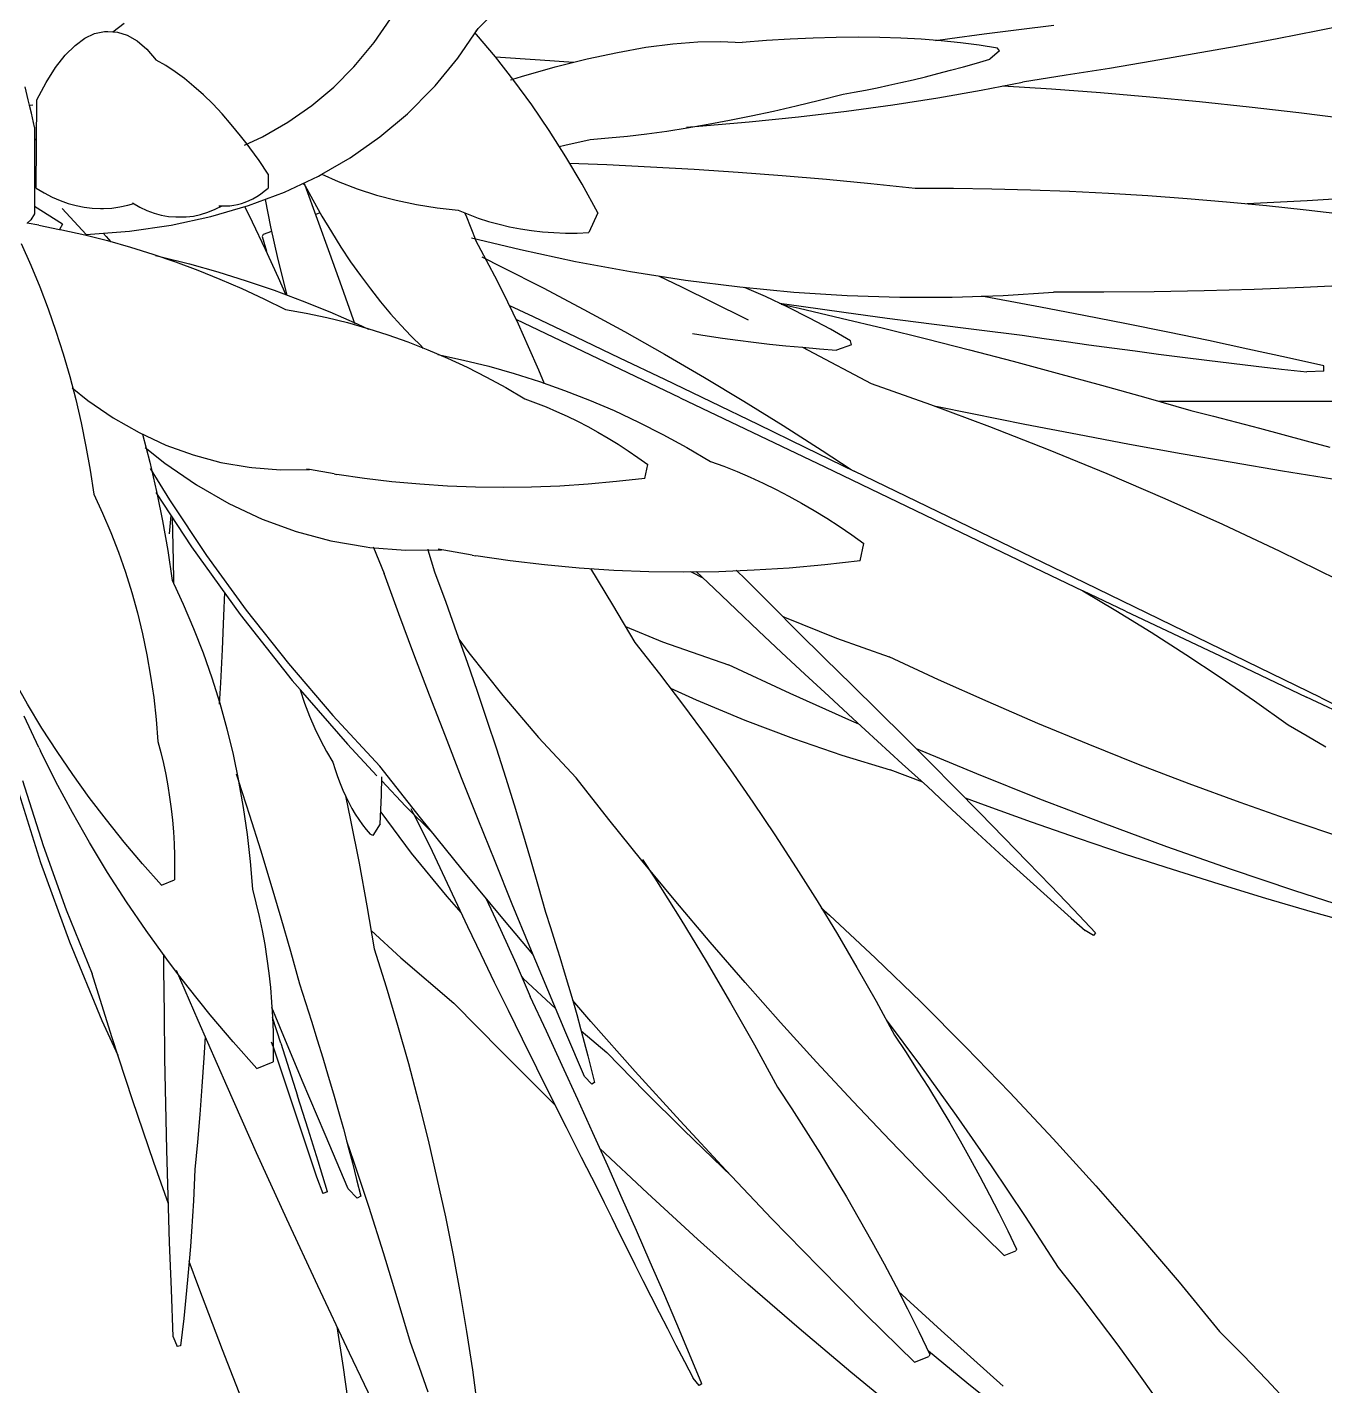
# Model space of a CAD drawing. Header units: metres. Extents: x 244.4 to 340.3, y -4.1 to 64.3.
# Drawn here: x 246.7732 to 247.1623, y 40.5047 to 40.9122 of the extents above; entities that cross this region are included whole.
import ezdxf

# ---------------------------------------------------------------- set-up
doc = ezdxf.new("R2010")
doc.units = ezdxf.units.M
doc.layers.add('Edges', color=7, linetype='Continuous')

msp = doc.modelspace()

# ---------------------------------------------------------------- linework, layer by layer
at = {"layer": 'Edges'}
for p, q in [((246.91504, 40.91839), (246.9077, 40.91102)), ((246.7989, 40.91077), (246.80225, 40.91336)), ((246.87721, 40.90757), (246.8821, 40.91471)), ((247.07052, 40.9115), (247.08104, 40.91276)), ((247.17227, 40.91344), (247.1602, 40.91104)), ((246.78755, 40.90669), (246.79048, 40.90885)), ((246.79048, 40.90885), (246.79342, 40.91024)), ((246.79342, 40.91024), (246.79636, 40.91086)), ((246.79636, 40.91086), (246.79735, 40.91085)), ((246.79735, 40.91085), (246.80029, 40.91069)), ((246.79884, 40.91072), (246.7989, 40.91077)), ((246.80029, 40.91069), (246.80322, 40.90975)), ((246.80322, 40.90975), (246.80614, 40.90804)), ((246.80614, 40.90804), (246.80904, 40.90556)), ((246.90233, 40.90285), (246.90843, 40.91176)), ((246.90794, 40.91001), (246.90741, 40.9106)), ((246.9136, 40.90326), (246.90794, 40.91001)), ((246.96675, 40.90716), (246.97424, 40.90775)), ((246.97424, 40.90775), (246.98117, 40.90788)), ((246.98117, 40.90788), (246.98752, 40.90754)), ((246.99481, 40.90813), (246.98752, 40.90754)), ((247.00193, 40.90858), (246.99481, 40.90813)), ((247.0089, 40.9089), (247.00193, 40.90858)), ((247.0157, 40.90909), (247.0089, 40.9089)), ((247.02234, 40.90914), (247.0157, 40.90909)), ((247.02881, 40.90907), (247.02234, 40.90914)), ((247.03512, 40.90886), (247.02881, 40.90907)), ((247.04126, 40.90852), (247.03512, 40.90886)), ((247.04724, 40.90805), (247.04126, 40.90852)), ((247.04549, 40.90819), (247.04982, 40.9088)), ((247.05304, 40.90745), (247.04724, 40.90805)), ((247.04982, 40.9088), (247.06011, 40.91017)), ((247.06011, 40.91017), (247.07052, 40.9115)), ((247.14799, 40.90869), (247.13563, 40.90639)), ((247.1602, 40.91104), (247.14799, 40.90869)), ((246.78174, 40.90007), (246.78463, 40.90376)), ((246.78463, 40.90376), (246.78755, 40.90669)), ((246.80904, 40.90556), (246.81191, 40.90231)), ((246.87173, 40.90093), (246.87721, 40.90757)), ((246.94105, 40.90266), (246.95014, 40.90461)), ((246.95014, 40.90461), (246.95871, 40.90612)), ((246.95871, 40.90612), (246.96675, 40.90716)), ((247.05867, 40.90672), (247.05304, 40.90745)), ((247.06414, 40.90585), (247.05867, 40.90672)), ((247.06468, 40.90505), (247.06183, 40.90256)), ((247.06468, 40.90505), (247.06414, 40.90585)), ((247.12312, 40.90415), (247.11046, 40.90196)), ((247.13563, 40.90639), (247.12312, 40.90415)), ((246.77888, 40.89562), (246.78174, 40.90007)), ((246.81474, 40.90067), (246.81191, 40.90231)), ((246.81757, 40.89881), (246.81474, 40.90067)), ((246.86509, 40.89421), (246.87113, 40.90031)), ((246.87113, 40.90031), (246.87173, 40.90093)), ((246.89549, 40.89456), (246.90233, 40.90285)), ((246.9136, 40.90326), (246.92698, 40.9024)), ((246.91911, 40.89621), (246.9136, 40.90326)), ((246.9214, 40.89741), (246.93147, 40.90026)), ((246.92698, 40.9024), (246.93698, 40.90164)), ((246.93147, 40.90026), (246.94105, 40.90266)), ((247.05007, 40.89924), (247.05394, 40.9003)), ((247.05394, 40.9003), (247.05785, 40.90141)), ((247.05785, 40.90141), (247.06183, 40.90256)), ((247.09766, 40.89982), (247.08473, 40.89773)), ((247.11046, 40.90196), (247.09766, 40.89982)), ((246.77605, 40.89042), (246.77888, 40.89562)), ((246.82039, 40.89673), (246.81757, 40.89881)), ((246.82321, 40.89442), (246.82039, 40.89673)), ((246.9181, 40.89637), (246.91848, 40.89649)), ((246.91881, 40.8966), (246.9214, 40.89741)), ((246.92446, 40.88887), (246.91911, 40.89621)), ((247.03157, 40.89473), (247.03516, 40.89553)), ((247.03516, 40.89553), (247.0388, 40.89638)), ((247.0388, 40.89638), (247.0425, 40.89728)), ((247.0425, 40.89728), (247.04626, 40.89824)), ((247.04626, 40.89824), (247.05007, 40.89924)), ((247.0592, 40.89323), (247.07165, 40.8957)), ((247.08473, 40.89773), (247.07165, 40.8957)), ((246.77354, 40.8904), (246.77259, 40.89423)), ((246.82602, 40.8919), (246.82321, 40.89442)), ((246.82882, 40.88916), (246.82602, 40.8919)), ((246.8585, 40.88867), (246.86509, 40.89421)), ((246.88719, 40.88617), (246.89473, 40.89379)), ((246.89473, 40.89379), (246.89549, 40.89456)), ((247.01073, 40.89024), (247.01781, 40.89205)), ((247.01781, 40.89205), (247.02117, 40.89264)), ((247.02117, 40.89264), (247.02458, 40.89328)), ((247.02458, 40.89328), (247.02805, 40.89398)), ((247.02805, 40.89398), (247.03157, 40.89473)), ((247.04623, 40.89095), (247.0592, 40.89323)), ((247.06571, 40.89453), (247.08027, 40.89364)), ((247.08027, 40.89364), (247.09501, 40.89257)), ((247.09501, 40.89257), (247.1098, 40.89132)), ((246.77392, 40.88876), (246.77354, 40.8904)), ((246.77392, 40.88876), (246.77493, 40.8889)), ((246.77394, 40.88868), (246.77392, 40.88876)), ((246.77394, 40.88868), (246.77404, 40.88878)), ((246.77448, 40.88638), (246.77394, 40.88868)), ((246.77589, 40.86388), (246.77605, 40.89042)), ((246.83162, 40.8862), (246.82882, 40.88916)), ((246.85138, 40.88368), (246.8585, 40.88867)), ((246.92965, 40.88122), (246.92446, 40.88887)), ((246.99696, 40.88699), (247.00377, 40.88855)), ((247.00377, 40.88855), (247.01073, 40.89024)), ((247.01884, 40.88695), (247.03277, 40.88885)), ((247.03277, 40.88885), (247.04623, 40.89095)), ((247.1098, 40.89132), (247.12465, 40.88991)), ((247.12465, 40.88991), (247.13955, 40.88832)), ((247.13955, 40.88832), (247.15448, 40.88656)), ((246.77543, 40.88217), (246.77448, 40.88638)), ((246.8344, 40.88302), (246.83162, 40.8862)), ((246.84374, 40.87926), (246.85138, 40.88368)), ((246.87897, 40.87925), (246.88719, 40.88617)), ((246.97455, 40.88244), (246.9897, 40.88374)), ((246.97733, 40.88304), (246.98373, 40.88423)), ((246.98373, 40.88423), (246.99027, 40.88555)), ((246.9897, 40.88374), (247.00447, 40.88524)), ((246.99027, 40.88555), (246.99696, 40.88699)), ((247.00447, 40.88524), (247.01884, 40.88695)), ((247.15448, 40.88656), (247.16946, 40.88463)), ((246.77543, 40.88217), (246.7754, 40.85619)), ((246.83718, 40.87962), (246.8344, 40.88302)), ((246.83912, 40.87709), (246.83718, 40.87962)), ((246.8384, 40.87675), (246.84374, 40.87926)), ((246.87008, 40.87302), (246.87897, 40.87925)), ((246.93469, 40.87328), (246.92965, 40.88122)), ((246.94747, 40.87893), (246.95315, 40.8795)), ((246.95315, 40.8795), (246.95898, 40.8802)), ((246.95898, 40.8802), (246.96495, 40.88102)), ((246.96495, 40.88102), (246.97107, 40.88197)), ((246.97092, 40.88218), (246.97455, 40.88244)), ((246.97107, 40.88197), (246.97733, 40.88304)), ((246.77542, 40.87875), (246.77598, 40.87816)), ((246.83995, 40.87601), (246.83912, 40.87709)), ((246.84271, 40.87218), (246.83995, 40.87601)), ((246.93271, 40.8764), (246.93436, 40.87676)), ((246.93436, 40.87676), (246.94195, 40.87848)), ((246.94195, 40.87848), (246.94747, 40.87893)), ((246.84546, 40.86813), (246.84271, 40.87218)), ((246.86151, 40.86807), (246.87008, 40.87302)), ((246.93957, 40.86504), (246.93469, 40.87328)), ((246.93581, 40.87138), (246.94702, 40.87095)), ((246.84546, 40.86813), (246.84544, 40.86389)), ((246.85038, 40.86272), (246.86054, 40.86751)), ((246.86054, 40.86751), (246.86151, 40.86807)), ((246.86151, 40.86807), (246.86644, 40.86587)), ((246.94702, 40.87095), (246.96009, 40.87033)), ((246.96009, 40.87033), (246.97321, 40.86957)), ((246.97321, 40.86957), (246.98638, 40.86869)), ((246.98638, 40.86869), (246.99959, 40.86769)), ((246.99959, 40.86769), (247.01283, 40.86655)), ((246.77589, 40.86388), (246.77829, 40.86244)), ((246.84315, 40.86212), (246.8443, 40.86296)), ((246.8443, 40.86296), (246.84544, 40.86389)), ((246.85641, 40.86475), (246.85587, 40.86531)), ((246.85609, 40.86541), (246.85641, 40.86475)), ((246.85641, 40.86475), (246.86018, 40.85455)), ((246.85641, 40.86475), (246.8588, 40.8604)), ((246.86644, 40.86587), (246.87212, 40.8637)), ((246.87212, 40.8637), (246.87793, 40.86182)), ((246.94429, 40.85651), (246.93957, 40.86504)), ((247.01283, 40.86655), (247.02612, 40.86529)), ((247.02612, 40.86529), (247.03944, 40.8639)), ((247.03944, 40.8639), (247.05091, 40.86388)), ((247.05091, 40.86388), (247.06245, 40.86371)), ((247.06245, 40.86371), (247.07404, 40.86341)), ((247.07404, 40.86341), (247.0857, 40.86297)), ((247.0857, 40.86297), (247.09741, 40.86239)), ((246.77829, 40.86244), (246.78069, 40.8612)), ((246.78069, 40.8612), (246.78309, 40.86015)), ((246.78309, 40.86015), (246.7855, 40.8593)), ((246.7855, 40.8593), (246.7879, 40.85864)), ((246.80338, 40.85875), (246.80515, 40.85926)), ((246.80481, 40.85946), (246.80695, 40.85823)), ((246.83513, 40.85875), (246.83628, 40.85896)), ((246.83628, 40.85896), (246.83742, 40.85927)), ((246.83742, 40.85927), (246.83857, 40.85966)), ((246.83857, 40.85966), (246.83972, 40.86014)), ((246.8396, 40.85868), (246.85038, 40.86272)), ((246.83972, 40.86014), (246.84086, 40.86072)), ((246.84086, 40.86072), (246.84201, 40.86138)), ((246.84201, 40.86138), (246.84315, 40.86212)), ((246.84455, 40.86053), (246.84612, 40.85227)), ((246.8588, 40.8604), (246.86158, 40.85549)), ((246.87793, 40.86182), (246.88387, 40.86024)), ((246.88387, 40.86024), (246.88994, 40.85896)), ((246.88994, 40.85896), (246.89613, 40.85798)), ((247.09741, 40.86239), (247.10916, 40.86167)), ((247.10916, 40.86167), (247.12097, 40.86082)), ((247.12097, 40.86082), (247.13282, 40.85982)), ((247.13282, 40.85982), (247.14472, 40.85869)), ((247.157, 40.8601), (247.13901, 40.85923)), ((247.17532, 40.86118), (247.157, 40.8601)), ((246.7754, 40.85619), (246.7743, 40.85437)), ((246.78376, 40.85307), (246.77541, 40.85834)), ((246.78367, 40.85777), (246.79088, 40.84998)), ((246.7879, 40.85864), (246.79032, 40.85817)), ((246.79032, 40.85817), (246.79273, 40.8579)), ((246.79273, 40.8579), (246.79514, 40.85782)), ((246.79514, 40.85782), (246.79613, 40.85782)), ((246.79613, 40.85782), (246.79855, 40.85793)), ((246.79855, 40.85793), (246.80096, 40.85825)), ((246.80096, 40.85825), (246.80338, 40.85875)), ((246.80695, 40.85823), (246.8091, 40.85721)), ((246.8091, 40.85721), (246.81126, 40.8564)), ((246.81126, 40.8564), (246.81341, 40.85581)), ((246.81341, 40.85581), (246.81557, 40.85542)), ((246.81557, 40.85542), (246.81773, 40.85525)), ((246.81632, 40.85281), (246.82824, 40.85537)), ((246.81773, 40.85525), (246.81872, 40.85524)), ((246.81872, 40.85524), (246.82088, 40.85528)), ((246.82088, 40.85528), (246.82304, 40.85553)), ((246.82304, 40.85553), (246.8252, 40.85599)), ((246.8252, 40.85599), (246.82737, 40.85666)), ((246.82737, 40.85666), (246.82953, 40.85754)), ((246.82824, 40.85537), (246.8396, 40.85868)), ((246.82953, 40.85754), (246.83162, 40.85859)), ((246.8307, 40.85863), (246.83185, 40.85858)), ((246.83185, 40.85858), (246.83283, 40.85858)), ((246.83283, 40.85858), (246.83398, 40.85862)), ((246.83398, 40.85862), (246.83513, 40.85875)), ((246.8408, 40.85366), (246.83847, 40.85835)), ((246.85962, 40.85607), (246.85972, 40.85602)), ((246.861, 40.85651), (246.85965, 40.85599)), ((246.86158, 40.85549), (246.86441, 40.85076)), ((246.89613, 40.85798), (246.90244, 40.8573)), ((246.90244, 40.8573), (246.90541, 40.85605)), ((246.90429, 40.85657), (246.90432, 40.85651)), ((246.90432, 40.85651), (246.90467, 40.85575)), ((246.90467, 40.85575), (246.9077, 40.84817)), ((246.90541, 40.85605), (246.90844, 40.85492)), ((246.90844, 40.85492), (246.91152, 40.85392)), ((246.94429, 40.85651), (246.94163, 40.85055)), ((247.14472, 40.85869), (247.15665, 40.85741)), ((247.15665, 40.85741), (247.16861, 40.856)), ((246.77321, 40.85335), (246.77318, 40.85332)), ((246.7743, 40.85437), (246.77321, 40.85335)), ((246.77667, 40.85278), (246.77321, 40.85335)), ((246.77667, 40.85278), (246.7829, 40.85153)), ((246.78376, 40.85307), (246.7829, 40.85153)), ((246.7829, 40.85153), (246.78359, 40.85143)), ((246.78359, 40.85143), (246.79047, 40.84989)), ((246.79088, 40.84998), (246.80385, 40.85102)), ((246.80385, 40.85102), (246.81632, 40.85281)), ((246.8447, 40.84545), (246.8408, 40.85366)), ((246.84642, 40.85091), (246.84391, 40.84994)), ((246.84612, 40.85227), (246.8483, 40.84248)), ((246.86018, 40.85455), (246.86386, 40.84443)), ((246.86441, 40.85076), (246.86727, 40.8462)), ((246.91152, 40.85392), (246.91466, 40.85304)), ((246.91466, 40.85304), (246.91785, 40.85229)), ((246.91785, 40.85229), (246.92109, 40.85166)), ((246.92109, 40.85166), (246.92438, 40.85117)), ((246.92438, 40.85117), (246.92773, 40.85079)), ((246.92773, 40.85079), (246.93113, 40.85054)), ((246.77144, 40.84725), (246.7743, 40.84081)), ((246.79047, 40.84989), (246.79732, 40.84815)), ((246.796, 40.85039), (246.79686, 40.84937)), ((246.79686, 40.84937), (246.79828, 40.84778)), ((246.79732, 40.84815), (246.80413, 40.84623)), ((246.84391, 40.84994), (246.84364, 40.8494)), ((246.84364, 40.8494), (246.84491, 40.84498)), ((246.90645, 40.84902), (246.92114, 40.84544)), ((246.91096, 40.8422), (246.9077, 40.84817)), ((246.93113, 40.85054), (246.93458, 40.85042)), ((246.93458, 40.85042), (246.93808, 40.85042)), ((246.93808, 40.85042), (246.94163, 40.85055)), ((246.80413, 40.84623), (246.8109, 40.84411)), ((246.8109, 40.84411), (246.81764, 40.84181)), ((246.81164, 40.84371), (246.81334, 40.84333)), ((246.81334, 40.84333), (246.82189, 40.84117)), ((246.84854, 40.83698), (246.8447, 40.84545)), ((246.86386, 40.84443), (246.86745, 40.83442)), ((246.86727, 40.8462), (246.87018, 40.84184)), ((246.90949, 40.84326), (246.91561, 40.84024)), ((246.92114, 40.84544), (246.93764, 40.84191)), ((246.7743, 40.84081), (246.77699, 40.83429)), ((246.81764, 40.84181), (246.82433, 40.83932)), ((246.82189, 40.84117), (246.83039, 40.83877)), ((246.82433, 40.83932), (246.83098, 40.83663)), ((246.83039, 40.83877), (246.83885, 40.83613)), ((246.8483, 40.84248), (246.8509, 40.83219)), ((246.87018, 40.84184), (246.87312, 40.83765)), ((246.91418, 40.83603), (246.91096, 40.8422)), ((246.91561, 40.84024), (246.9279, 40.83397)), ((246.93764, 40.84191), (246.95412, 40.83886)), ((246.95412, 40.83886), (246.97053, 40.83632)), ((246.83098, 40.83663), (246.83759, 40.83376)), ((246.83885, 40.83613), (246.84726, 40.83325)), ((246.85071, 40.83197), (246.84854, 40.83698)), ((246.86745, 40.83442), (246.87094, 40.82449)), ((246.87312, 40.83765), (246.87609, 40.83365)), ((246.91735, 40.82965), (246.91418, 40.83603)), ((246.96243, 40.83757), (246.96933, 40.83429)), ((246.97053, 40.83632), (246.98684, 40.83427)), ((247.17063, 40.83481), (247.15586, 40.8341)), ((246.77699, 40.83429), (246.7795, 40.82769)), ((246.83759, 40.83376), (246.84416, 40.8307)), ((246.84416, 40.8307), (246.85068, 40.82745)), ((246.84726, 40.83325), (246.85561, 40.83014)), ((246.8509, 40.83219), (246.85099, 40.83186)), ((246.87609, 40.83365), (246.87911, 40.82984)), ((246.9279, 40.83397), (246.94012, 40.82752)), ((246.96933, 40.83429), (246.9884, 40.82491)), ((246.98684, 40.83427), (247.00303, 40.83274)), ((246.99452, 40.83137), (246.98829, 40.83414)), ((247.00128, 40.82817), (246.99452, 40.83137)), ((247.00303, 40.83274), (247.01905, 40.83171)), ((247.01905, 40.83171), (247.03488, 40.83119)), ((247.03488, 40.83119), (247.05048, 40.83119)), ((247.05048, 40.83119), (247.06582, 40.8317)), ((247.06366, 40.8307), (247.05936, 40.83148)), ((247.07698, 40.82821), (247.06366, 40.8307)), ((247.06582, 40.8317), (247.08087, 40.83272)), ((247.09602, 40.8327), (247.08087, 40.83272)), ((247.11109, 40.83283), (247.09602, 40.8327)), ((247.12609, 40.83311), (247.11109, 40.83283)), ((247.14102, 40.83353), (247.12609, 40.83311)), ((247.15586, 40.8341), (247.14102, 40.83353)), ((246.7795, 40.82769), (246.78183, 40.821)), ((246.85068, 40.82745), (246.85689, 40.82636)), ((246.85561, 40.83014), (246.86392, 40.82679)), ((246.85689, 40.82636), (246.86306, 40.82506)), ((246.86392, 40.82679), (246.87217, 40.8232)), ((246.87911, 40.82984), (246.88215, 40.82621)), ((246.92047, 40.82307), (246.91735, 40.82965)), ((246.91781, 40.82867), (246.92486, 40.82535)), ((246.94012, 40.82752), (246.95225, 40.8209)), ((246.99872, 40.82938), (247.0053, 40.82845)), ((246.9993, 40.82911), (247.00463, 40.8279)), ((247.00779, 40.8249), (247.00128, 40.82817)), ((247.00463, 40.8279), (247.01724, 40.82494)), ((247.0053, 40.82845), (247.01806, 40.82668)), ((247.01806, 40.82668), (247.03107, 40.82493)), ((247.09002, 40.82572), (247.07698, 40.82821)), ((246.86306, 40.82506), (246.8692, 40.82355)), ((246.8692, 40.82355), (246.8753, 40.82183)), ((246.87094, 40.82449), (246.87125, 40.8236)), ((246.87125, 40.8236), (246.87137, 40.82326)), ((246.87217, 40.8232), (246.87556, 40.82162)), ((246.88215, 40.82621), (246.88524, 40.82277)), ((246.88524, 40.82277), (246.88835, 40.81952)), ((246.96893, 40.80096), (246.91978, 40.82453)), ((246.92354, 40.81629), (246.92047, 40.82307)), ((246.92486, 40.82535), (246.93765, 40.8193)), ((246.9884, 40.82491), (246.98939, 40.8244)), ((247.01404, 40.82155), (247.00779, 40.8249)), ((247.01724, 40.82494), (247.02998, 40.82187)), ((247.03107, 40.82493), (247.04432, 40.82319)), ((247.04432, 40.82319), (247.0578, 40.82147)), ((247.10276, 40.82321), (247.09002, 40.82572)), ((247.1152, 40.8207), (247.10276, 40.82321)), ((246.78183, 40.821), (246.78398, 40.81424)), ((246.8753, 40.82183), (246.88136, 40.81991)), ((246.88136, 40.81991), (246.88737, 40.81778)), ((246.88835, 40.81952), (246.89151, 40.81645)), ((246.93765, 40.8193), (246.9508, 40.81304)), ((246.95225, 40.8209), (246.96429, 40.81411)), ((246.97264, 40.82026), (246.97709, 40.81957)), ((246.97709, 40.81957), (246.98163, 40.81891)), ((246.98163, 40.81891), (246.98626, 40.81829)), ((246.98626, 40.81829), (246.99098, 40.81771)), ((247.02003, 40.81812), (247.01404, 40.82155)), ((247.02031, 40.81694), (247.02003, 40.81812)), ((247.02998, 40.82187), (247.04282, 40.81869)), ((247.04282, 40.81869), (247.05577, 40.81538)), ((247.0578, 40.82147), (247.07151, 40.81976)), ((247.07151, 40.81976), (247.07808, 40.81881)), ((247.07808, 40.81881), (247.08474, 40.81787)), ((247.12734, 40.81817), (247.1152, 40.8207)), ((247.13918, 40.81564), (247.12734, 40.81817)), ((246.78398, 40.81424), (246.78595, 40.80741)), ((246.88737, 40.81778), (246.89334, 40.81545)), ((246.89151, 40.81645), (246.89184, 40.81584)), ((246.89334, 40.81545), (246.89926, 40.81291)), ((246.92657, 40.80931), (246.92354, 40.81629)), ((246.96429, 40.81411), (246.97624, 40.80714)), ((246.99098, 40.81771), (246.99579, 40.81715)), ((246.99579, 40.81715), (247.00068, 40.81664)), ((247.00068, 40.81664), (247.00566, 40.81616)), ((247.00566, 40.81616), (247.01072, 40.81571)), ((247.00566, 40.81616), (247.00736, 40.81526)), ((247.00736, 40.81526), (247.0262, 40.80535)), ((247.01072, 40.81571), (247.01587, 40.8153)), ((247.02031, 40.81694), (247.01587, 40.8153)), ((247.05577, 40.81538), (247.06883, 40.81197)), ((247.08474, 40.81787), (247.09152, 40.81693)), ((247.09152, 40.81693), (247.09839, 40.816)), ((247.09839, 40.816), (247.10536, 40.81507)), ((247.10536, 40.81507), (247.11243, 40.81415)), ((247.11243, 40.81415), (247.11961, 40.81324)), ((247.15072, 40.81311), (247.13918, 40.81564)), ((246.89628, 40.81396), (246.90397, 40.81234)), ((246.89926, 40.81291), (246.90513, 40.81016)), ((246.90397, 40.81234), (246.91163, 40.81046)), ((246.90513, 40.81016), (246.91096, 40.80721)), ((246.91163, 40.81046), (246.91924, 40.80831)), ((246.9508, 40.81304), (246.9643, 40.80659)), ((247.06883, 40.81197), (247.08199, 40.80845)), ((247.11961, 40.81324), (247.12688, 40.81233)), ((247.12688, 40.81233), (247.13424, 40.81143)), ((247.13424, 40.81143), (247.1417, 40.81054)), ((247.1417, 40.81054), (247.14925, 40.80965)), ((247.16195, 40.81057), (247.15072, 40.81311)), ((247.16191, 40.80904), (247.16195, 40.81057)), ((246.78595, 40.80741), (246.78775, 40.80049)), ((246.91096, 40.80721), (246.91673, 40.80406)), ((246.91924, 40.80831), (246.9268, 40.80591)), ((246.92828, 40.80519), (246.92657, 40.80931)), ((246.9268, 40.80591), (246.93431, 40.80325)), ((246.9643, 40.80659), (246.97812, 40.79994)), ((246.97624, 40.80714), (246.98809, 40.80001)), ((247.08199, 40.80845), (247.09525, 40.80481)), ((247.14925, 40.80965), (247.1569, 40.80877)), ((247.16191, 40.80904), (247.1569, 40.80877)), ((246.78666, 40.80402), (246.79135, 40.80025)), ((246.91673, 40.80406), (246.92245, 40.80071)), ((246.93431, 40.80325), (246.94176, 40.80034)), ((247.0262, 40.80535), (247.04401, 40.79905)), ((247.09525, 40.80481), (247.10861, 40.80106)), ((246.78775, 40.80049), (246.78937, 40.7935)), ((246.79135, 40.80025), (246.79896, 40.79504)), ((246.92245, 40.80071), (246.92564, 40.79954)), ((246.92564, 40.79954), (246.9288, 40.79828)), ((246.9288, 40.79828), (246.93194, 40.79693)), ((246.94176, 40.80034), (246.94915, 40.79717)), ((246.96893, 40.80096), (247.0123, 40.78031)), ((246.97812, 40.79994), (246.99222, 40.79313)), ((246.98809, 40.80001), (246.99986, 40.79272)), ((247.04401, 40.79905), (247.06172, 40.79244)), ((247.05648, 40.79621), (247.0456, 40.79845)), ((247.10861, 40.80106), (247.12205, 40.79721)), ((247.11245, 40.79996), (247.97472, 40.79996)), ((246.79896, 40.79504), (246.80677, 40.79057)), ((246.93194, 40.79693), (246.93507, 40.7955)), ((246.93507, 40.7955), (246.93817, 40.79399)), ((246.93817, 40.79399), (246.94125, 40.79238)), ((246.94915, 40.79717), (246.95649, 40.79374)), ((246.95649, 40.79374), (246.96376, 40.79006)), ((247.07236, 40.79303), (247.05648, 40.79621)), ((247.12205, 40.79721), (247.12889, 40.79549)), ((247.12889, 40.79549), (247.13578, 40.79373)), ((247.13578, 40.79373), (247.14271, 40.79192)), ((246.78937, 40.7935), (246.79081, 40.78644)), ((246.80677, 40.79057), (246.81477, 40.78685)), ((246.80775, 40.79012), (246.80994, 40.78167)), ((246.94125, 40.79238), (246.94431, 40.7907)), ((246.94431, 40.7907), (246.94735, 40.78893)), ((246.96376, 40.79006), (246.97097, 40.78612)), ((246.99222, 40.79313), (247.00659, 40.78616)), ((246.99986, 40.79272), (247.01152, 40.78525)), ((247.06172, 40.79244), (247.07934, 40.78554)), ((247.08811, 40.78998), (247.07236, 40.79303)), ((247.1037, 40.78705), (247.08811, 40.78998)), ((247.14271, 40.79192), (247.14968, 40.79006)), ((247.14968, 40.79006), (247.15669, 40.78816)), ((246.79081, 40.78644), (246.79207, 40.77931)), ((246.80858, 40.78608), (246.81444, 40.78137)), ((246.81477, 40.78685), (246.82294, 40.78387)), ((246.94735, 40.78893), (246.95037, 40.78707)), ((246.95037, 40.78707), (246.95336, 40.78513)), ((246.97097, 40.78612), (246.97811, 40.78194)), ((247.00659, 40.78616), (247.02118, 40.77904)), ((247.07934, 40.78554), (247.09687, 40.77834)), ((247.11915, 40.78425), (247.1037, 40.78705)), ((247.15669, 40.78816), (247.16375, 40.78621)), ((246.80994, 40.78167), (246.81196, 40.77294)), ((246.82294, 40.78387), (246.83126, 40.78166)), ((246.83126, 40.78166), (246.83972, 40.78021)), ((246.95336, 40.78513), (246.95633, 40.7831)), ((246.95633, 40.7831), (246.95927, 40.78099)), ((246.97811, 40.78194), (246.98208, 40.78047)), ((247.01152, 40.78525), (247.02027, 40.77948)), ((247.13444, 40.78158), (247.11915, 40.78425)), ((247.14959, 40.77904), (247.13444, 40.78158)), ((246.79207, 40.77931), (246.79314, 40.77211)), ((246.81012, 40.77985), (246.81586, 40.77041)), ((246.81444, 40.78137), (246.82394, 40.77487)), ((246.83972, 40.78021), (246.84058, 40.78007)), ((246.84058, 40.78007), (246.84916, 40.77939)), ((246.84916, 40.77939), (246.85781, 40.77948)), ((246.85781, 40.77948), (246.85699, 40.77962)), ((246.86519, 40.77819), (246.85781, 40.77948)), ((246.86519, 40.77819), (246.86605, 40.77805)), ((246.87429, 40.77684), (246.86605, 40.77805)), ((246.95837, 40.77686), (246.95927, 40.78099)), ((246.98208, 40.78047), (246.98603, 40.7789)), ((246.98603, 40.7789), (246.98996, 40.77723)), ((247.0123, 40.78031), (247.05323, 40.76059)), ((247.09031, 40.74555), (247.02118, 40.77904)), ((247.09687, 40.77834), (247.11429, 40.77085)), ((247.16457, 40.77663), (247.14959, 40.77904)), ((246.82394, 40.77487), (246.83369, 40.76928)), ((246.88257, 40.77586), (246.87429, 40.77684)), ((246.89088, 40.77509), (246.88257, 40.77586)), ((246.89922, 40.77454), (246.89088, 40.77509)), ((246.90759, 40.77421), (246.89922, 40.77454)), ((246.91599, 40.7741), (246.90759, 40.77421)), ((246.92442, 40.77421), (246.91599, 40.7741)), ((246.93287, 40.77454), (246.92442, 40.77421)), ((246.94135, 40.7751), (246.93287, 40.77454)), ((246.94985, 40.77587), (246.94135, 40.7751)), ((246.95837, 40.77686), (246.94985, 40.77587)), ((246.98996, 40.77723), (246.99386, 40.77544)), ((246.99386, 40.77544), (246.99773, 40.77355)), ((246.99773, 40.77355), (247.00158, 40.77155)), ((246.79314, 40.77211), (246.79581, 40.76639)), ((246.81176, 40.77261), (246.82245, 40.75632)), ((246.81196, 40.77294), (246.81215, 40.77202)), ((246.81215, 40.77202), (246.81376, 40.76413)), ((246.81586, 40.77041), (246.82698, 40.75373)), ((246.83369, 40.76928), (246.84368, 40.76463)), ((247.00158, 40.77155), (247.0054, 40.76944)), ((247.0054, 40.76944), (247.00919, 40.76723)), ((247.11429, 40.77085), (247.13161, 40.76307)), ((246.79581, 40.76639), (246.79829, 40.76059)), ((246.81631, 40.76568), (246.81582, 40.76027)), ((247.00919, 40.76723), (247.01296, 40.76491)), ((246.81376, 40.76413), (246.81533, 40.75522)), ((246.81698, 40.75672), (246.81672, 40.76505)), ((246.84368, 40.76463), (246.85388, 40.76092)), ((247.01296, 40.76491), (247.01669, 40.76249)), ((247.01669, 40.76249), (247.0204, 40.75996)), ((247.13161, 40.76307), (247.14881, 40.755)), ((246.79829, 40.76059), (246.80057, 40.75469)), ((246.85388, 40.76092), (246.86427, 40.75816)), ((246.86427, 40.75816), (246.87483, 40.75635)), ((247.0204, 40.75996), (247.02407, 40.75733)), ((247.02295, 40.75217), (247.02407, 40.75733)), ((247.05323, 40.76059), (247.08971, 40.74314)), ((246.80057, 40.75469), (246.80266, 40.74872)), ((246.81533, 40.75522), (246.81668, 40.74623)), ((246.81712, 40.74681), (246.81698, 40.75672)), ((246.82245, 40.75632), (246.83708, 40.73603)), ((246.82698, 40.75373), (246.83886, 40.73737)), ((246.87483, 40.75635), (246.8759, 40.75617)), ((246.8759, 40.75617), (246.88661, 40.75532)), ((246.87698, 40.75618), (246.87702, 40.75609)), ((246.87702, 40.75609), (246.88019, 40.74828)), ((246.88661, 40.75532), (246.8974, 40.75543)), ((246.89332, 40.75558), (246.89337, 40.75539)), ((246.89337, 40.75539), (246.89533, 40.7488)), ((246.90662, 40.75383), (246.89638, 40.75561)), ((246.90662, 40.75383), (246.90769, 40.75365)), ((246.91798, 40.75215), (246.90769, 40.75365)), ((247.14881, 40.755), (247.1659, 40.74664)), ((246.92831, 40.75091), (246.91798, 40.75215)), ((246.93869, 40.74995), (246.92831, 40.75091)), ((246.9491, 40.74927), (246.93869, 40.74995)), ((246.94207, 40.74984), (246.94873, 40.73889)), ((246.95955, 40.74886), (246.9491, 40.74927)), ((246.97004, 40.74872), (246.95955, 40.74886)), ((246.98056, 40.74886), (246.97004, 40.74872)), ((246.9721, 40.74894), (246.97246, 40.74875)), ((246.97376, 40.74896), (246.97913, 40.74381)), ((246.99112, 40.74928), (246.98056, 40.74886)), ((246.98581, 40.74929), (246.98869, 40.74648)), ((247.0017, 40.74996), (246.99112, 40.74928)), ((247.01231, 40.75093), (247.0017, 40.74996)), ((247.02295, 40.75217), (247.01231, 40.75093)), ((246.80266, 40.74872), (246.80456, 40.74265)), ((246.81668, 40.74623), (246.81713, 40.74525)), ((246.81713, 40.74525), (246.81712, 40.74681)), ((246.81713, 40.74525), (246.82001, 40.7391)), ((246.88462, 40.73625), (246.88019, 40.74828)), ((246.89533, 40.7488), (246.89868, 40.73969)), ((246.97246, 40.74875), (246.97576, 40.74705)), ((246.98869, 40.74648), (246.99667, 40.73852)), ((247.16113, 40.71102), (247.09031, 40.74555)), ((246.80456, 40.74265), (246.80627, 40.7365)), ((246.83232, 40.74263), (246.83207, 40.73564)), ((246.97913, 40.74381), (246.98576, 40.7375)), ((247.08971, 40.74314), (247.09959, 40.73727)), ((247.10248, 40.73707), (247.08971, 40.74314)), ((246.82001, 40.7391), (246.8231, 40.73185)), ((246.83886, 40.73737), (246.8515, 40.72137)), ((246.89868, 40.73969), (246.90193, 40.73068)), ((246.94873, 40.73889), (246.95535, 40.72768)), ((246.98576, 40.7375), (246.99251, 40.7311)), ((246.99667, 40.73852), (247.00414, 40.73089)), ((247.09959, 40.73727), (247.11014, 40.73077)), ((247.10248, 40.73707), (247.13086, 40.72362)), ((246.80627, 40.7365), (246.80778, 40.73027)), ((246.83207, 40.73564), (246.83164, 40.72551)), ((246.83708, 40.73603), (246.85267, 40.71627)), ((246.88916, 40.72411), (246.88462, 40.73625)), ((246.99961, 40.73552), (247.00027, 40.73522)), ((247.00027, 40.73522), (247.01581, 40.72889)), ((246.80778, 40.73027), (246.80909, 40.72397)), ((246.8231, 40.73185), (246.82595, 40.72449)), ((246.90193, 40.73068), (246.90508, 40.72178)), ((246.90266, 40.72864), (246.90566, 40.72451)), ((246.95255, 40.73242), (246.96372, 40.72787)), ((246.99251, 40.7311), (246.99939, 40.72464)), ((247.01237, 40.72287), (247.00414, 40.73089)), ((247.01581, 40.72889), (247.03161, 40.7233)), ((247.11014, 40.73077), (247.12058, 40.72408)), ((246.82595, 40.72449), (246.82856, 40.71703)), ((246.83164, 40.72551), (246.83116, 40.71551)), ((246.90566, 40.72451), (246.91578, 40.71169)), ((246.95535, 40.72768), (246.96276, 40.71825)), ((246.96372, 40.72787), (246.98344, 40.72089)), ((246.99939, 40.72464), (247.00639, 40.7181)), ((246.80909, 40.72397), (246.81021, 40.71758)), ((246.8515, 40.72137), (246.86487, 40.70576)), ((246.89381, 40.71187), (246.88916, 40.72411)), ((246.90508, 40.72178), (246.90812, 40.71299)), ((247.00191, 40.71233), (246.98344, 40.72089)), ((247.02047, 40.71493), (247.01237, 40.72287)), ((247.0464, 40.71645), (247.03161, 40.7233)), ((247.12058, 40.72408), (247.13091, 40.71722)), ((247.13086, 40.72362), (247.13612, 40.7211)), ((247.13612, 40.7211), (247.15676, 40.71127)), ((246.77331, 40.70914), (246.76917, 40.71639)), ((246.81021, 40.71758), (246.81114, 40.71112)), ((246.82856, 40.71703), (246.83093, 40.70946)), ((246.85267, 40.71627), (246.855, 40.71357)), ((246.96276, 40.71825), (246.97002, 40.70874)), ((247.00639, 40.7181), (247.01351, 40.71149)), ((247.06128, 40.7098), (247.0464, 40.71645)), ((247.13091, 40.71722), (247.14112, 40.71018)), ((246.83116, 40.71551), (246.83081, 40.70918)), ((246.855, 40.71357), (246.85502, 40.71348)), ((246.85502, 40.71348), (246.85639, 40.70942)), ((246.85502, 40.71348), (246.86919, 40.6971)), ((246.90812, 40.71299), (246.91105, 40.7043)), ((246.96603, 40.71396), (246.97377, 40.71044)), ((247.02049, 40.70404), (247.00191, 40.71233)), ((247.02843, 40.70707), (247.02047, 40.71493)), ((246.77764, 40.70199), (246.77331, 40.70914)), ((246.81114, 40.71112), (246.81187, 40.70458)), ((246.83093, 40.70946), (246.83306, 40.70178)), ((246.85639, 40.70942), (246.85786, 40.70553)), ((246.89857, 40.69953), (246.89381, 40.71187)), ((246.91578, 40.71169), (246.92649, 40.69918)), ((246.97002, 40.70874), (246.97711, 40.69915)), ((246.97377, 40.71044), (246.98839, 40.70434)), ((247.01351, 40.71149), (247.02075, 40.70482)), ((247.07624, 40.70336), (247.06128, 40.7098)), ((247.14112, 40.71018), (247.15123, 40.70297)), ((247.17673, 40.70182), (247.15676, 40.71127)), ((247.16113, 40.71102), (247.18986, 40.69694)), ((246.7767, 40.69611), (246.77228, 40.70553)), ((246.81187, 40.70458), (246.8124, 40.69797)), ((246.85786, 40.70553), (246.85943, 40.70183)), ((246.86487, 40.70576), (246.87893, 40.69056)), ((246.91105, 40.7043), (246.91388, 40.69572)), ((246.98839, 40.70434), (247.00297, 40.6988)), ((247.02258, 40.70314), (247.02049, 40.70404)), ((247.02075, 40.70482), (247.0281, 40.69807)), ((247.03624, 40.69931), (247.02843, 40.70707)), ((246.78217, 40.69495), (246.77764, 40.70199)), ((246.83306, 40.70178), (246.83494, 40.69401)), ((246.85943, 40.70183), (246.86112, 40.6983)), ((247.09129, 40.69712), (247.07624, 40.70336)), ((247.15123, 40.70297), (247.15691, 40.69967)), ((246.7767, 40.69611), (246.77716, 40.69514)), ((246.8124, 40.69797), (246.81327, 40.69469)), ((246.86112, 40.6983), (246.86291, 40.69495)), ((246.86919, 40.6971), (246.87803, 40.68768)), ((246.90343, 40.68709), (246.89857, 40.69953)), ((246.92649, 40.69918), (246.93775, 40.68701)), ((246.97711, 40.69915), (246.98403, 40.68949)), ((247.00297, 40.6988), (247.01749, 40.69382)), ((247.0281, 40.69807), (247.03556, 40.69127)), ((247.04391, 40.69164), (247.03624, 40.69931)), ((247.10641, 40.69109), (247.09129, 40.69712)), ((247.15691, 40.69967), (247.16255, 40.6963)), ((246.78183, 40.68584), (246.77716, 40.69514)), ((246.7869, 40.688), (246.78217, 40.69495)), ((246.81327, 40.69469), (246.81405, 40.69138)), ((246.83494, 40.69401), (246.83659, 40.68613)), ((246.86291, 40.69495), (246.8648, 40.69177)), ((246.91388, 40.69572), (246.9166, 40.68726)), ((247.01749, 40.69382), (247.03192, 40.68943)), ((247.05795, 40.68821), (247.03983, 40.69572)), ((246.79183, 40.68116), (246.7869, 40.688)), ((246.81405, 40.69138), (246.81476, 40.68803)), ((246.81476, 40.68803), (246.81538, 40.68465)), ((246.83588, 40.68824), (246.83647, 40.68646)), ((246.8648, 40.69177), (246.86549, 40.68956)), ((246.86549, 40.68956), (246.86622, 40.68742)), ((246.89117, 40.67503), (246.87893, 40.69056)), ((246.98403, 40.68949), (246.99079, 40.67976)), ((247.0417, 40.6857), (247.03192, 40.68943)), ((247.03556, 40.69127), (247.04314, 40.6844)), ((247.05144, 40.68406), (247.04391, 40.69164)), ((247.07682, 40.68068), (247.05795, 40.68821)), ((247.1216, 40.68527), (247.10641, 40.69109)), ((246.76968, 40.68561), (246.77724, 40.66161)), ((246.77183, 40.68624), (246.77796, 40.66679)), ((246.78674, 40.67667), (246.78183, 40.68584)), ((246.81538, 40.68465), (246.81591, 40.68124)), ((246.83647, 40.68646), (246.83659, 40.68613)), ((246.83659, 40.68613), (246.8366, 40.68606)), ((246.8366, 40.68606), (246.83799, 40.67816)), ((246.8366, 40.68606), (246.83987, 40.67589)), ((246.86622, 40.68742), (246.867, 40.68536)), ((246.867, 40.68536), (246.86783, 40.68337)), ((246.87939, 40.68181), (246.87954, 40.68737)), ((246.8795, 40.68611), (246.8866, 40.67855)), ((246.90839, 40.67456), (246.90343, 40.68709)), ((246.9166, 40.68726), (246.91922, 40.67891)), ((246.94755, 40.67457), (246.93775, 40.68701)), ((247.04314, 40.6844), (247.04682, 40.68096)), ((247.05882, 40.67657), (247.05144, 40.68406)), ((247.13687, 40.67966), (247.1216, 40.68527)), ((246.79695, 40.67443), (246.79183, 40.68116)), ((246.81591, 40.68124), (246.81637, 40.6778)), ((246.86783, 40.68337), (246.86869, 40.68145)), ((246.86859, 40.68168), (246.87015, 40.67433)), ((246.86869, 40.68145), (246.86961, 40.67961)), ((246.86961, 40.67961), (246.87057, 40.67784)), ((246.87904, 40.67322), (246.87939, 40.68181)), ((246.99079, 40.67976), (246.99737, 40.66996)), ((247.04682, 40.68096), (247.05054, 40.67748)), ((247.06021, 40.67881), (247.05455, 40.6809)), ((247.09579, 40.67341), (247.07682, 40.68068)), ((247.1522, 40.67425), (247.13687, 40.67966)), ((246.79191, 40.66762), (246.78674, 40.67667)), ((246.81637, 40.6778), (246.81674, 40.67432)), ((246.83799, 40.67816), (246.83914, 40.67009)), ((246.83987, 40.67589), (246.84313, 40.66547)), ((246.87057, 40.67784), (246.87157, 40.67616)), ((246.87157, 40.67616), (246.87262, 40.67454)), ((246.87919, 40.6768), (246.88832, 40.6645)), ((246.8866, 40.67855), (246.89483, 40.67049)), ((246.88822, 40.6779), (246.88894, 40.67646)), ((246.88894, 40.67646), (246.89393, 40.66652)), ((246.91922, 40.67891), (246.92172, 40.67068)), ((247.05054, 40.67748), (247.05432, 40.67398)), ((247.06605, 40.66917), (247.05882, 40.67657)), ((247.07433, 40.67374), (247.06021, 40.67881)), ((246.80226, 40.6678), (246.79695, 40.67443)), ((246.81674, 40.67432), (246.81703, 40.67082)), ((246.87015, 40.67433), (246.8727, 40.66148)), ((246.87262, 40.67454), (246.87371, 40.673)), ((246.87371, 40.673), (246.87484, 40.67154)), ((246.87484, 40.67154), (246.87602, 40.67016)), ((246.87904, 40.67322), (246.87687, 40.66971)), ((246.90362, 40.6596), (246.89117, 40.67503)), ((246.91346, 40.66193), (246.90839, 40.67456)), ((246.95753, 40.66221), (246.94755, 40.67457)), ((247.05432, 40.67398), (247.05814, 40.67044)), ((247.08844, 40.66883), (247.07433, 40.67374)), ((247.11485, 40.6664), (247.09579, 40.67341)), ((247.16761, 40.66906), (247.1522, 40.67425)), ((246.79732, 40.6587), (246.79191, 40.66762)), ((246.80777, 40.66128), (246.80226, 40.6678)), ((246.81703, 40.67082), (246.81724, 40.66728)), ((246.83914, 40.67009), (246.84005, 40.66193)), ((246.87687, 40.66971), (246.87602, 40.67016)), ((246.92172, 40.67068), (246.92412, 40.66257)), ((246.99737, 40.66996), (247.00379, 40.6601)), ((247.05814, 40.67044), (247.06202, 40.66688)), ((247.07314, 40.66187), (247.06605, 40.66917)), ((247.10252, 40.66409), (247.08844, 40.66883)), ((246.77796, 40.66679), (246.78491, 40.64745)), ((246.81724, 40.66728), (246.81737, 40.66372)), ((246.81737, 40.66372), (246.81741, 40.66012)), ((246.84313, 40.66547), (246.84626, 40.6552)), ((246.88832, 40.6645), (246.89897, 40.65144)), ((246.89393, 40.66652), (246.89761, 40.65862)), ((247.06202, 40.66688), (247.06594, 40.66329)), ((247.06594, 40.66329), (247.06991, 40.65967)), ((247.11657, 40.65952), (247.10252, 40.66409)), ((247.134, 40.65966), (247.11485, 40.6664)), ((246.77724, 40.66161), (246.78588, 40.63782)), ((246.81347, 40.65487), (246.80777, 40.66128)), ((246.81741, 40.66012), (246.81737, 40.6565)), ((246.84005, 40.66193), (246.84072, 40.65368)), ((246.8727, 40.66148), (246.87507, 40.64864)), ((246.91628, 40.64428), (246.90362, 40.6596)), ((246.91863, 40.64921), (246.91346, 40.66193)), ((246.92412, 40.66257), (246.9264, 40.65459)), ((246.96767, 40.64994), (246.95753, 40.66221)), ((246.95772, 40.66258), (246.96137, 40.65696)), ((247.00379, 40.6601), (247.01003, 40.65017)), ((247.06991, 40.65967), (247.07392, 40.65603)), ((247.08007, 40.65467), (247.07314, 40.66187)), ((247.1306, 40.65511), (247.11657, 40.65952)), ((247.15323, 40.65317), (247.134, 40.65966)), ((246.80298, 40.6499), (246.79732, 40.6587)), ((246.81347, 40.65487), (246.81737, 40.6565)), ((246.84626, 40.6552), (246.84925, 40.64507)), ((246.89761, 40.65862), (246.90138, 40.6506)), ((246.96137, 40.65696), (246.96916, 40.64457)), ((247.07392, 40.65603), (247.07799, 40.65237)), ((246.84072, 40.65368), (246.8418, 40.64958)), ((246.89897, 40.65144), (246.90324, 40.64667)), ((246.9264, 40.65459), (246.92857, 40.64672)), ((247.07799, 40.65237), (247.08209, 40.64867)), ((247.08686, 40.64757), (247.08007, 40.65467)), ((247.1446, 40.65087), (247.1306, 40.65511)), ((247.17253, 40.64695), (247.15323, 40.65317)), ((246.78491, 40.64745), (246.79266, 40.62825)), ((246.80888, 40.64124), (246.80298, 40.6499)), ((246.8418, 40.64958), (246.84278, 40.64545)), ((246.87507, 40.64864), (246.87728, 40.63581)), ((246.90138, 40.6506), (246.90524, 40.64245)), ((246.91074, 40.65098), (246.91512, 40.64155)), ((246.9239, 40.63641), (246.91863, 40.64921)), ((246.97798, 40.63776), (246.96767, 40.64994)), ((247.01003, 40.65017), (247.0161, 40.64018)), ((247.01129, 40.6481), (247.01374, 40.64587)), ((247.08209, 40.64867), (247.08625, 40.64496)), ((247.09349, 40.64057), (247.08686, 40.64757)), ((247.15857, 40.6468), (247.1446, 40.65087)), ((246.84278, 40.64545), (246.84366, 40.64127)), ((246.84925, 40.64507), (246.8521, 40.6351)), ((246.92482, 40.63418), (246.91628, 40.64428)), ((246.92857, 40.64672), (246.93005, 40.6422)), ((246.96916, 40.64457), (246.97674, 40.63209)), ((247.01374, 40.64587), (247.02757, 40.63292)), ((247.08625, 40.64496), (247.09044, 40.64122)), ((247.17251, 40.64289), (247.15857, 40.6468)), ((246.81503, 40.6327), (246.80888, 40.64124)), ((246.84366, 40.64127), (246.84443, 40.63705)), ((246.87635, 40.64123), (246.88518, 40.63302)), ((246.90524, 40.64245), (246.9092, 40.63419)), ((246.91512, 40.64155), (246.91976, 40.63128)), ((246.93005, 40.6422), (246.93149, 40.63771)), ((247.0161, 40.64018), (247.02198, 40.63013)), ((247.09288, 40.63978), (247.09044, 40.64122)), ((247.09349, 40.64057), (247.09288, 40.63978)), ((246.78588, 40.63782), (246.79557, 40.6143)), ((246.84443, 40.63705), (246.8451, 40.63279)), ((246.8521, 40.6351), (246.85481, 40.62529)), ((246.87728, 40.63581), (246.88087, 40.62436)), ((246.92927, 40.62352), (246.9239, 40.63641)), ((246.93149, 40.63771), (246.93288, 40.63328)), ((246.98845, 40.62567), (246.97798, 40.63776)), ((246.8142, 40.62966), (246.81418, 40.63421)), ((246.81831, 40.62839), (246.81503, 40.6327)), ((246.8451, 40.63279), (246.84567, 40.62849)), ((246.88518, 40.63302), (246.90113, 40.61948)), ((246.9092, 40.63419), (246.91324, 40.62582)), ((246.91976, 40.63128), (246.92403, 40.62149)), ((246.93288, 40.63328), (246.93422, 40.6289)), ((246.97674, 40.63209), (246.98409, 40.61955)), ((247.02757, 40.63292), (247.0412, 40.61973)), ((246.79859, 40.60938), (246.79266, 40.62825)), ((246.81433, 40.6163), (246.8142, 40.62966)), ((246.82442, 40.61424), (246.81794, 40.62923)), ((246.82143, 40.62429), (246.81831, 40.62839)), ((246.84567, 40.62849), (246.84614, 40.62415)), ((246.92144, 40.62743), (246.92195, 40.62691)), ((246.92195, 40.62691), (246.93164, 40.61789)), ((246.93422, 40.6289), (246.93552, 40.62457)), ((247.02198, 40.63013), (247.02769, 40.62003)), ((246.82806, 40.61601), (246.82143, 40.62429)), ((246.84614, 40.62415), (246.8465, 40.61978)), ((246.85481, 40.62529), (246.85666, 40.61963)), ((246.88087, 40.62436), (246.88427, 40.6129)), ((246.91324, 40.62582), (246.91737, 40.61733)), ((246.93474, 40.61054), (246.92927, 40.62352)), ((246.93552, 40.62457), (246.93678, 40.62026)), ((246.99907, 40.61368), (246.98845, 40.62567)), ((246.8465, 40.61978), (246.84676, 40.61537)), ((246.85666, 40.61963), (246.85845, 40.61404)), ((246.91536, 40.60493), (246.90113, 40.61948)), ((246.92888, 40.61106), (246.92403, 40.62149)), ((246.94222, 40.61398), (246.93678, 40.62026)), ((246.93678, 40.62026), (246.93797, 40.61606)), ((246.98409, 40.61955), (246.99122, 40.60694)), ((247.02769, 40.62003), (247.03322, 40.60988)), ((247.0412, 40.61973), (247.05462, 40.60631)), ((246.81452, 40.60283), (246.81433, 40.6163)), ((246.83494, 40.60787), (246.82806, 40.61601)), ((246.84897, 40.61241), (246.8466, 40.61819)), ((246.84676, 40.61537), (246.84677, 40.61518)), ((246.84677, 40.61518), (246.84692, 40.61092)), ((246.84922, 40.60752), (246.84677, 40.61518)), ((246.91737, 40.61733), (246.9216, 40.60873)), ((246.93797, 40.61606), (246.93913, 40.61188)), ((247.0307, 40.61451), (247.04099, 40.60069)), ((246.79557, 40.6143), (246.8004, 40.60384)), ((246.83311, 40.59448), (246.82442, 40.61424)), ((246.84692, 40.61092), (246.84694, 40.60649)), ((246.85568, 40.59632), (246.84897, 40.61241)), ((246.85845, 40.61404), (246.86019, 40.60851)), ((246.88427, 40.6129), (246.88749, 40.60142)), ((246.93363, 40.60076), (246.92888, 40.61106)), ((246.94031, 40.59749), (246.93474, 40.61054)), ((246.93913, 40.61188), (246.93933, 40.61116)), ((246.93933, 40.61116), (246.94701, 40.60464)), ((246.93933, 40.61116), (246.94024, 40.60776)), ((246.95549, 40.59901), (246.94222, 40.61398)), ((247.00986, 40.60178), (246.99907, 40.61368)), ((246.80475, 40.59053), (246.79859, 40.60938)), ((246.82656, 40.60937), (246.82619, 40.60305)), ((246.84205, 40.59987), (246.83494, 40.60787)), ((246.84694, 40.60649), (246.8465, 40.60782)), ((246.84697, 40.6064), (246.84693, 40.60191)), ((246.84694, 40.60649), (246.84697, 40.60643)), ((246.84697, 40.60643), (246.84697, 40.6064)), ((246.84697, 40.6064), (246.85999, 40.5674)), ((246.84922, 40.60752), (246.85427, 40.59167)), ((246.86019, 40.60851), (246.86186, 40.60304)), ((246.9216, 40.60873), (246.92591, 40.60003)), ((246.94024, 40.60776), (246.94131, 40.60369)), ((246.99122, 40.60694), (246.99812, 40.59426)), ((247.03322, 40.60988), (247.03669, 40.60466)), ((247.05462, 40.60631), (247.06784, 40.59265)), ((246.81477, 40.58922), (246.81452, 40.60283)), ((246.82619, 40.60305), (246.82561, 40.59447)), ((246.86186, 40.60304), (246.86348, 40.59763)), ((246.92978, 40.59058), (246.91536, 40.60493)), ((246.94131, 40.60369), (246.94232, 40.59967)), ((246.95841, 40.59298), (246.94701, 40.60464)), ((247.03669, 40.60466), (247.04007, 40.59942)), ((246.84205, 40.59987), (246.84693, 40.60191)), ((246.88749, 40.60142), (246.89054, 40.58993)), ((246.92591, 40.60003), (246.9303, 40.59122)), ((246.93828, 40.5906), (246.93363, 40.60076)), ((246.94232, 40.59967), (246.94329, 40.59571)), ((246.96896, 40.58416), (246.95549, 40.59901)), ((247.02081, 40.58998), (247.00986, 40.60178)), ((247.04007, 40.59942), (247.04339, 40.59415)), ((247.04099, 40.60069), (247.05173, 40.58578)), ((246.82561, 40.59447), (246.82496, 40.58604)), ((246.842, 40.57463), (246.83311, 40.59448)), ((246.86251, 40.58012), (246.85568, 40.59632)), ((246.86348, 40.59763), (246.86504, 40.59228)), ((246.94031, 40.59749), (246.94246, 40.59521)), ((246.94329, 40.59571), (246.94246, 40.59521)), ((246.99812, 40.59426), (247.00244, 40.58776)), ((247.04339, 40.59415), (247.04663, 40.58886)), ((246.81114, 40.57172), (246.80475, 40.59053)), ((246.85744, 40.58164), (246.85427, 40.59167)), ((246.86504, 40.59228), (246.86655, 40.587)), ((246.89054, 40.58993), (246.8934, 40.57843)), ((246.93142, 40.589), (246.92978, 40.59058)), ((246.9303, 40.59122), (246.93478, 40.5823)), ((246.94283, 40.58057), (246.93828, 40.5906)), ((246.96996, 40.58148), (246.95841, 40.59298)), ((247.03191, 40.57829), (247.02081, 40.58998)), ((247.06784, 40.59265), (247.08085, 40.57877)), ((246.81509, 40.5755), (246.81477, 40.58922)), ((246.82496, 40.58604), (246.82426, 40.57776)), ((246.86655, 40.587), (246.86799, 40.58179)), ((247.00244, 40.58776), (247.00667, 40.58121)), ((247.04663, 40.58886), (247.0498, 40.58354)), ((246.86799, 40.58179), (246.86938, 40.57664)), ((246.93478, 40.5823), (246.93934, 40.57329)), ((246.98262, 40.56943), (246.96896, 40.58416)), ((247.0498, 40.58354), (247.05289, 40.5782)), ((247.05173, 40.58578), (247.0622, 40.57073)), ((246.82426, 40.57776), (246.82351, 40.56964)), ((246.86044, 40.57206), (246.85744, 40.58164)), ((246.86946, 40.56382), (246.86251, 40.58012)), ((246.86898, 40.57814), (246.87105, 40.57206)), ((246.8934, 40.57843), (246.89607, 40.56693)), ((246.94728, 40.57067), (246.94283, 40.58057)), ((246.98166, 40.57015), (246.96996, 40.58148)), ((247.00667, 40.58121), (247.01081, 40.57463)), ((247.04317, 40.5667), (247.03191, 40.57829)), ((247.05289, 40.5782), (247.05591, 40.57283)), ((247.08085, 40.57877), (247.09364, 40.56466)), ((246.81547, 40.56166), (246.81509, 40.5755)), ((246.85108, 40.55469), (246.842, 40.57463)), ((246.86938, 40.57664), (246.87071, 40.57156)), ((246.95918, 40.56248), (246.94491, 40.57593)), ((247.01081, 40.57463), (247.01486, 40.56803)), ((246.81555, 40.55925), (246.81114, 40.57172)), ((246.82351, 40.56964), (246.82328, 40.56488)), ((246.86328, 40.56294), (246.86044, 40.57206)), ((246.87071, 40.57156), (246.87198, 40.56655)), ((246.87105, 40.57206), (246.8756, 40.55829)), ((246.93934, 40.57329), (246.94398, 40.56418)), ((246.95162, 40.56091), (246.94728, 40.57067)), ((246.98432, 40.56764), (246.98166, 40.57015)), ((247.05591, 40.57283), (247.05885, 40.56745)), ((247.0622, 40.57073), (247.0724, 40.55554)), ((246.85999, 40.5674), (246.86183, 40.56242)), ((246.87198, 40.56655), (246.87319, 40.56161)), ((246.89607, 40.56693), (246.89857, 40.55543)), ((246.99648, 40.55483), (246.98262, 40.56943)), ((247.01486, 40.56803), (247.01881, 40.56139)), ((247.05457, 40.55521), (247.04317, 40.5667)), ((247.05885, 40.56745), (247.06172, 40.56204)), ((246.81591, 40.5477), (246.81547, 40.56166)), ((246.82328, 40.56488), (246.82303, 40.56018)), ((246.86328, 40.56294), (246.86183, 40.56242)), ((246.86946, 40.56382), (246.87215, 40.56098)), ((246.87319, 40.56161), (246.87215, 40.56098)), ((246.94398, 40.56418), (246.9462, 40.55965)), ((246.97415, 40.54874), (246.95918, 40.56248)), ((247.06172, 40.56204), (247.06451, 40.55661)), ((247.09364, 40.56466), (247.10621, 40.55034)), ((246.82303, 40.56018), (246.82275, 40.55555)), ((246.8756, 40.55829), (246.87994, 40.54465)), ((246.9462, 40.55965), (246.94844, 40.55508)), ((246.95586, 40.55129), (246.95162, 40.56091)), ((247.01881, 40.56139), (247.02268, 40.55472)), ((246.82275, 40.55555), (246.82245, 40.55097)), ((246.86035, 40.53466), (246.85108, 40.55469)), ((246.89857, 40.55543), (246.90087, 40.54394)), ((246.94844, 40.55508), (246.95073, 40.55046)), ((247.01053, 40.54036), (246.99648, 40.55483)), ((247.02268, 40.55472), (247.02644, 40.54802)), ((247.06613, 40.54383), (247.05457, 40.55521)), ((247.06451, 40.55661), (247.06722, 40.55117)), ((247.0724, 40.55554), (247.08233, 40.54022)), ((246.82245, 40.55097), (246.82213, 40.54646)), ((246.95073, 40.55046), (246.95305, 40.5458)), ((246.96, 40.54181), (246.95586, 40.55129)), ((247.06722, 40.55117), (247.06985, 40.5457)), ((247.10621, 40.55034), (247.11856, 40.5358)), ((246.81642, 40.53363), (246.81591, 40.5477)), ((246.82213, 40.54646), (246.82177, 40.54199)), ((246.95305, 40.5458), (246.95541, 40.5411)), ((246.9893, 40.53521), (246.97415, 40.54874)), ((247.02644, 40.54802), (247.03011, 40.54129)), ((247.06613, 40.54383), (247.06958, 40.54516)), ((247.06985, 40.5457), (247.06958, 40.54516)), ((246.82177, 40.54199), (246.8214, 40.53763)), ((246.82463, 40.53418), (246.82177, 40.54199)), ((246.87994, 40.54465), (246.88407, 40.53116)), ((246.90087, 40.54394), (246.903, 40.53244)), ((246.95541, 40.5411), (246.9578, 40.53635)), ((246.96403, 40.53247), (246.96, 40.54181)), ((247.03011, 40.54129), (247.03369, 40.53454)), ((246.8214, 40.53763), (246.821, 40.53332)), ((247.02477, 40.52602), (247.01053, 40.54036)), ((247.08233, 40.54022), (247.08839, 40.53251)), ((246.81699, 40.51945), (246.81642, 40.53363)), ((246.821, 40.53332), (246.82058, 40.52907)), ((246.83172, 40.51548), (246.82463, 40.53418)), ((246.86981, 40.51455), (246.86035, 40.53466)), ((246.9578, 40.53635), (246.96023, 40.53156)), ((247.00463, 40.52189), (246.9893, 40.53521)), ((247.03369, 40.53454), (247.03717, 40.52777)), ((247.04722, 40.52129), (247.03447, 40.53303)), ((247.11856, 40.5358), (247.13069, 40.52104)), ((246.82058, 40.52907), (246.82012, 40.52489)), ((246.88407, 40.53116), (246.88801, 40.5178)), ((246.903, 40.53244), (246.90494, 40.52096)), ((246.96023, 40.53156), (246.96269, 40.52673)), ((246.96795, 40.52327), (246.96403, 40.53247)), ((247.08839, 40.53251), (247.09434, 40.52473)), ((246.82012, 40.52489), (246.81965, 40.52077)), ((246.96269, 40.52673), (246.96518, 40.52186)), ((247.0392, 40.51181), (247.02477, 40.52602)), ((247.03717, 40.52777), (247.04056, 40.52097)), ((246.81965, 40.52077), (246.81915, 40.51673)), ((246.86606, 40.52253), (246.86794, 40.51021)), ((246.90494, 40.52096), (246.90669, 40.50949)), ((246.96518, 40.52186), (246.96771, 40.51695)), ((246.97177, 40.51423), (246.96795, 40.52327)), ((247.02013, 40.50878), (247.00463, 40.52189)), ((247.04056, 40.52097), (247.04385, 40.51415)), ((247.06578, 40.50463), (247.04722, 40.52129)), ((247.09434, 40.52473), (247.10019, 40.5169)), ((247.13069, 40.52104), (247.13777, 40.51387)), ((246.81699, 40.51945), (246.81819, 40.51655)), ((246.81915, 40.51673), (246.81819, 40.51655)), ((246.88801, 40.5178), (246.8907, 40.51032)), ((246.96771, 40.51695), (246.97027, 40.512)), ((247.10019, 40.5169), (247.10592, 40.509)), ((246.83904, 40.49681), (246.83172, 40.51548)), ((246.87946, 40.49436), (246.86981, 40.51455)), ((246.97548, 40.50533), (246.97177, 40.51423)), ((247.0392, 40.51181), (247.0435, 40.51347)), ((247.05489, 40.50564), (247.04339, 40.5151)), ((247.04385, 40.51415), (247.0435, 40.51347)), ((247.13777, 40.51387), (247.14477, 40.50661)), ((246.86794, 40.51021), (246.86989, 40.4959)), ((246.8907, 40.51032), (246.89331, 40.50288)), ((246.90669, 40.50949), (246.90825, 40.49803)), ((246.97027, 40.512), (246.97287, 40.50701)), ((247.0358, 40.49589), (247.02013, 40.50878)), ((247.10592, 40.509), (247.11154, 40.50104)), ((246.97464, 40.5048), (246.97287, 40.50701)), ((246.97548, 40.50533), (246.97464, 40.5048)), ((247.06758, 40.49549), (247.05489, 40.50564)), ((247.14477, 40.50661), (247.15167, 40.49924))]:
    msp.add_line(p, q, dxfattribs=at)

doc.saveas('drawing.dxf')
